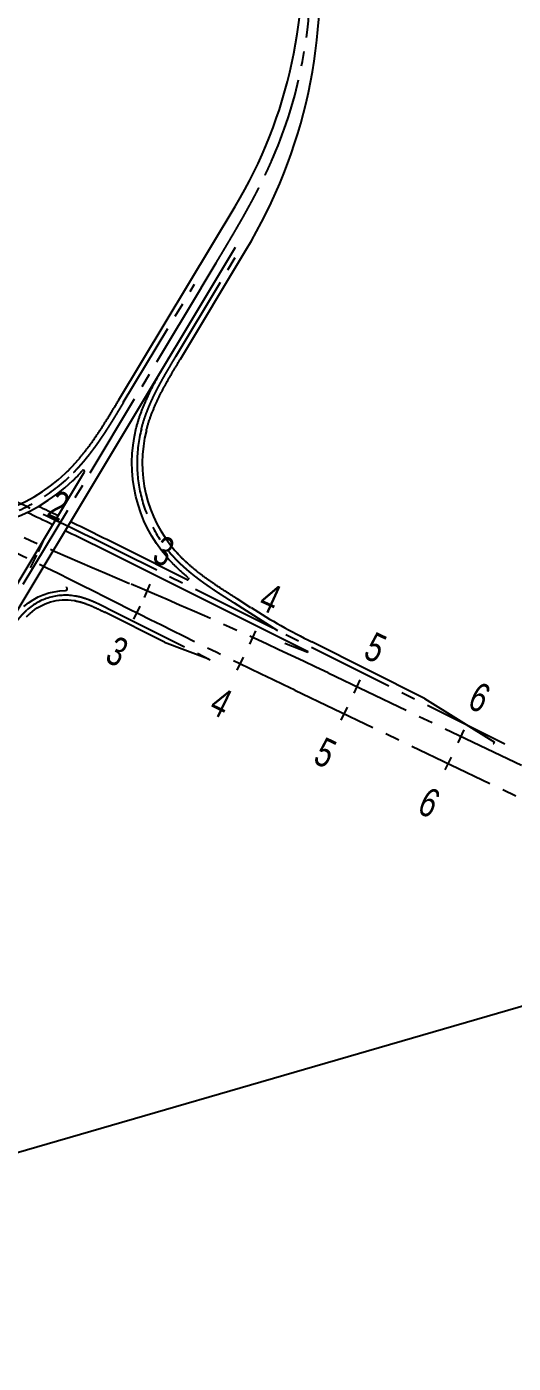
# Model space of a CAD drawing. Header units: millimetres. Extents: x 29316 to 52938, y 29851 to 35526.
# Drawn here: x 36881 to 37302, y 32436 to 33595 of the extents above; entities that cross this region are included whole.
import ezdxf
from ezdxf.enums import TextEntityAlignment as Align

# ---------------------------------------------------------------- set-up
doc = ezdxf.new("R2010")
doc.units = ezdxf.units.MM
doc.header["$MEASUREMENT"] = 0
doc.linetypes.add('CENTER2', pattern=[1.125, 0.75, -0.125, 0.125, -0.125])
doc.layers.get('0').update_dxf_attribs({"linetype": 'CONTINUOUS'})
for name, color, linetype in [('D-道路-车行道边线', 5, 'CONTINUOUS'), ('标注_桩号', 2, 'CONTINUOUS'), ('道路中线_A', 7, 'CONTINUOUS')]:
    doc.layers.add(name, color=color, linetype=linetype)
doc.layers.add('平面分图边界', color=1, linetype='CONTINUOUS', plot=False)
doc.styles.get("Standard").update_dxf_attribs({"font": 'rc9.shx', "width": 0.75, "height": 6, "bigfont": 'hztxt.shx'})

msp = doc.modelspace()

# ---------------------------------------------------------------- linework, layer by layer
at = {"color": 1, "linetype": 'CENTER2', "ltscale": 100}
for p, q in [((37142, 33034.3), (37309.6, 32954.1)), ((37112.9, 33019.4), (37319.6, 32920.4))]:
    msp.add_line(p, q, dxfattribs=at)
for centre, radius, start, end in [((38523.4, 36797.7), 4000, 244.462, 247.1437), ((32481.6, 24153.2), 10000, 63.40142, 64.45031), ((35416, 29425.8), 4000, 64.437, 67.1437), ((41436.3, 42036.6), 10000, 243.40142, 244.38392)]:
    msp.add_arc(centre, radius, start, end, dxfattribs=at)
at = {"layer": 'D-道路-车行道边线'}
for p, q in [((36960.5, 33271), (37061.3, 33438.8)), ((36812.5, 32988.6), (37061.7, 33403.5)), ((37013.8, 33306.3), (37070.6, 33400.9)), ((36687, 32802.9), (36930.6, 33208.6)), ((37019.6, 33115.1), (36964.4, 33142.7)), ((37105.4, 33062.2), (36960.4, 33134.7)), ((36915, 33108.5), (36915.2, 33108.9)), ((36915, 33108.5), (36915, 33108.5)), ((37075, 33090.8), (37063.1, 33098.4)), ((37000.1, 33061), (36948.4, 33086.8)), ((37000.1, 33061), (37037.6, 33046.7)), ((37104.3, 33060, 24.4), (37124.4, 33052.1, 0.5)), ((37124.7, 33052.5), (37105.4, 33062.2)), ((37225.6, 33012.2), (37127.8, 33061.1)), ((37037.6, 33046.7), (37037.9, 33047.4, 23.8)), ((37124.7, 33052.5), (37124.4, 33052.1)), ((37225.6, 33012.2), (37286.2, 32974.3)), ((37285.1, 32973.1, 22), (37285.5, 32972.9, 22)), ((37285.5, 32972.9), (37286.2, 32974.3))]:
    msp.add_line(p, q, dxfattribs=at)
for points in [[(36975.6, 33246.8), (36975.8, 33247.5), (36976, 33248.2), (36976.2, 33248.9), (36976.4, 33249.6), (36976.6, 33250.3), (36976.8, 33251), (36977, 33251.7), (36977.2, 33252.4), (36977.4, 33253.1), (36977.6, 33253.8), (36977.9, 33254.4), (36978.1, 33255.1), (36978.3, 33255.8), (36978.5, 33256.5), (36978.8, 33257.2), (36979, 33257.9), (36979.2, 33258.5), (36979.5, 33259.2), (36979.7, 33259.9), (36980, 33260.6), (36980.2, 33261.3), (36980.5, 33261.9), (36980.7, 33262.6), (36981, 33263.3), (36981.3, 33263.9), (36981.5, 33264.6), (36981.8, 33265.3), (36982.1, 33265.9), (36982.3, 33266.6), (36982.6, 33267.3), (36982.9, 33267.9), (36983.2, 33268.6), (36983.5, 33269.3), (36983.8, 33269.9), (36984, 33270.6), (36984.3, 33271.2), (36984.6, 33271.9), (36984.9, 33272.5), (36985.2, 33273.2), (36985.5, 33273.8), (36985.8, 33274.5), (36986.1, 33275.1), (36986.4, 33275.8), (36986.7, 33276.4), (36987.1, 33277.1), (36987.4, 33277.7), (36987.7, 33278.3), (36988, 33279), (36988.3, 33279.6), (36988.6, 33280.3), (36989, 33280.9), (36989.3, 33281.5), (36989.6, 33282.2), (36989.9, 33282.8), (36990.3, 33283.4), (36990.6, 33284.1), (36990.9, 33284.7), (36991.3, 33285.3), (36991.6, 33285.9), (36991.9, 33286.6), (36992.3, 33287.2), (36992.6, 33287.8), (36993, 33288.4), (36993.3, 33289.1), (36993.6, 33289.7), (36994, 33290.3), (36994.3, 33290.9), (36994.7, 33291.5), (36995, 33292.2), (36995.4, 33292.8), (36995.7, 33293.4), (36996.1, 33294), (36996.4, 33294.6), (36996.8, 33295.2), (36997.1, 33295.8), (36997.5, 33296.5), (36997.8, 33297.1), (36998.2, 33297.7), (36998.5, 33298.3), (36998.9, 33298.9), (36999.3, 33299.5), (36999.6, 33300.1), (37000, 33300.7), (37000.3, 33301.3), (37000.7, 33301.9), (37001, 33302.5), (37001.4, 33303.1), (37001.8, 33303.7), (37002.1, 33304.4), (37002.5, 33305), (37002.8, 33305.6), (37003.2, 33306.2), (37003.6, 33306.8), (37003.9, 33307.4), (37004.3, 33308), (37004.6, 33308.6), (37005, 33309.2), (37005.4, 33309.8), (37005.7, 33310.4), (37006.1, 33311)], [(36984.4, 33244.5), (36984.5, 33245.2), (36984.7, 33245.9), (36984.9, 33246.5), (36985.1, 33247.2), (36985.2, 33247.8), (36985.4, 33248.5), (36985.6, 33249.1), (36985.8, 33249.8), (36986, 33250.4), (36986.2, 33251.1), (36986.4, 33251.7), (36986.6, 33252.3), (36986.8, 33253), (36987.1, 33253.6), (36987.3, 33254.3), (36987.5, 33254.9), (36987.7, 33255.5), (36987.9, 33256.2), (36988.2, 33256.8), (36988.4, 33257.5), (36988.6, 33258.1), (36988.9, 33258.7), (36989.1, 33259.4), (36989.4, 33260), (36989.6, 33260.6), (36989.9, 33261.3), (36990.1, 33261.9), (36990.4, 33262.5), (36990.7, 33263.2), (36990.9, 33263.8), (36991.2, 33264.4), (36991.4, 33265), (36991.7, 33265.7), (36992, 33266.3), (36992.3, 33266.9), (36992.5, 33267.5), (36992.8, 33268.2), (36993.1, 33268.8), (36993.4, 33269.4), (36993.7, 33270), (36994, 33270.7), (36994.3, 33271.3), (36994.6, 33271.9), (36994.9, 33272.5), (36995.2, 33273.1), (36995.5, 33273.7), (36995.8, 33274.4), (36996.1, 33275), (36996.4, 33275.6), (36996.7, 33276.2), (36997, 33276.8), (36997.3, 33277.4), (36997.6, 33278), (36997.9, 33278.6), (36998.3, 33279.3), (36998.6, 33279.9), (36998.9, 33280.5), (36999.2, 33281.1), (36999.5, 33281.7), (36999.9, 33282.3), (37000.2, 33282.9), (37000.5, 33283.5), (37000.9, 33284.1), (37001.2, 33284.7), (37001.5, 33285.3), (37001.9, 33285.9), (37002.2, 33286.5), (37002.5, 33287.1), (37002.9, 33287.7), (37003.2, 33288.3), (37003.5, 33288.9), (37003.9, 33289.5), (37004.2, 33290.1), (37004.6, 33290.7), (37004.9, 33291.4), (37005.3, 33292), (37005.6, 33292.6), (37006, 33293.2), (37006.3, 33293.8), (37006.7, 33294.4), (37007, 33295), (37007.4, 33295.6), (37007.7, 33296.2), (37008.1, 33296.7), (37008.4, 33297.3), (37008.8, 33297.9), (37009.1, 33298.5), (37009.5, 33299.1), (37009.9, 33299.7), (37010.2, 33300.3), (37010.6, 33300.9), (37010.9, 33301.5), (37011.3, 33302.1), (37011.6, 33302.7), (37012, 33303.3), (37012.4, 33303.9), (37012.7, 33304.5), (37013.1, 33305.1), (37013.4, 33305.7), (37013.8, 33306.3)], [(36914.2, 33207.5), (36914.8, 33208), (36915.4, 33208.5), (36915.9, 33209.1), (36916.5, 33209.6), (36917, 33210.2), (36917.6, 33210.7), (36918.1, 33211.3), (36918.6, 33211.9), (36919.2, 33212.4), (36919.7, 33213), (36920.3, 33213.6), (36920.8, 33214.1), (36921.3, 33214.7), (36921.8, 33215.3), (36922.4, 33215.8), (36922.9, 33216.4), (36923.4, 33217), (36923.9, 33217.6), (36924.4, 33218.2), (36924.9, 33218.8), (36925.5, 33219.4), (36926, 33220), (36926.5, 33220.6), (36927, 33221.2), (36927.5, 33221.8), (36928, 33222.4), (36928.5, 33223), (36928.9, 33223.6), (36929.4, 33224.2), (36929.9, 33224.8), (36930.4, 33225.4), (36930.9, 33226), (36931.4, 33226.6), (36931.9, 33227.3), (36932.3, 33227.9), (36932.8, 33228.5), (36933.3, 33229.1), (36933.8, 33229.8), (36934.2, 33230.4), (36934.7, 33231), (36935.2, 33231.7), (36935.6, 33232.3), (36936.1, 33232.9), (36936.6, 33233.6), (36937, 33234.2), (36937.5, 33234.8), (36937.9, 33235.5), (36938.4, 33236.1), (36938.8, 33236.8), (36939.3, 33237.4), (36939.7, 33238.1), (36940.2, 33238.7), (36940.6, 33239.4), (36941.1, 33240), (36941.5, 33240.7), (36942, 33241.3), (36942.4, 33242), (36942.8, 33242.6), (36943.3, 33243.3), (36943.7, 33244), (36944.1, 33244.6), (36944.6, 33245.3), (36945, 33245.9), (36945.4, 33246.6), (36945.9, 33247.3), (36946.3, 33247.9), (36946.7, 33248.6), (36947.1, 33249.3), (36947.6, 33249.9), (36948, 33250.6), (36948.4, 33251.3), (36948.8, 33251.9), (36949.3, 33252.6), (36949.7, 33253.3), (36950.1, 33254), (36950.5, 33254.6), (36950.9, 33255.3), (36951.4, 33256), (36951.8, 33256.7), (36952.2, 33257.3), (36952.6, 33258), (36953, 33258.7), (36953.5, 33259.4), (36953.9, 33260.1), (36954.3, 33260.7), (36954.7, 33261.4), (36955.1, 33262.1), (36955.5, 33262.8), (36955.9, 33263.5), (36956.3, 33264.1), (36956.8, 33264.8), (36957.2, 33265.5), (36957.6, 33266.2), (36958, 33266.9), (36958.4, 33267.6), (36958.8, 33268.2), (36959.2, 33268.9), (36959.6, 33269.6), (36960.1, 33270.3), (36960.5, 33271)], [(36920.5, 33201), (36921.1, 33201.5), (36921.7, 33202.1), (36922.2, 33202.7), (36922.8, 33203.3), (36923.4, 33203.9), (36924, 33204.4), (36924.6, 33205), (36925.1, 33205.6), (36925.7, 33206.2), (36926.3, 33206.8), (36926.8, 33207.4), (36927.4, 33208), (36927.9, 33208.6), (36928.5, 33209.2), (36929, 33209.8)], [(37063.1, 33098.4), (37062.5, 33098.8), (37061.9, 33099.1), (37061.3, 33099.5), (37060.7, 33099.9), (37060.1, 33100.3), (37059.6, 33100.6), (37059, 33101), (37058.4, 33101.4), (37057.8, 33101.8), (37057.2, 33102.1), (37056.6, 33102.5), (37056, 33102.9), (37055.4, 33103.3), (37054.8, 33103.6), (37054.3, 33104), (37053.7, 33104.4), (37053.1, 33104.8), (37052.5, 33105.1), (37051.9, 33105.5), (37051.3, 33105.9), (37050.8, 33106.3), (37050.2, 33106.7), (37049.6, 33107), (37049, 33107.4), (37048.4, 33107.8), (37047.9, 33108.2), (37047.3, 33108.6), (37046.7, 33108.9), (37046.1, 33109.3), (37045.6, 33109.7), (37045, 33110.1), (37044.4, 33110.5), (37043.8, 33110.9), (37043.3, 33111.3), (37042.7, 33111.7), (37042.1, 33112), (37041.6, 33112.4), (37041, 33112.8), (37040.4, 33113.2), (37039.9, 33113.6), (37039.3, 33114), (37038.7, 33114.4), (37038.2, 33114.8), (37037.6, 33115.2), (37037, 33115.6), (37036.5, 33116), (37035.9, 33116.4), (37035.4, 33116.8), (37034.8, 33117.2), (37034.3, 33117.6), (37033.7, 33118), (37033.2, 33118.5), (37032.6, 33118.9), (37032.1, 33119.3), (37031.5, 33119.7), (37031, 33120.1), (37030.4, 33120.5), (37029.9, 33121), (37029.4, 33121.4), (37028.8, 33121.8), (37028.3, 33122.2), (37027.8, 33122.7), (37027.2, 33123.1), (37026.7, 33123.5), (37026.2, 33123.9), (37025.6, 33124.4), (37025.1, 33124.8), (37024.6, 33125.3), (37024.1, 33125.7), (37023.5, 33126.1), (37023, 33126.6), (37022.5, 33127), (37022, 33127.5), (37021.5, 33127.9), (37021, 33128.4), (37020.5, 33128.8), (37020, 33129.3), (37019.5, 33129.7), (37019, 33130.2), (37018.5, 33130.7), (37018, 33131.1), (37017.5, 33131.6), (37017, 33132.1), (37016.5, 33132.5), (37016, 33133), (37015.5, 33133.5), (37015.1, 33134), (37014.6, 33134.4), (37014.1, 33134.9), (37013.6, 33135.4), (37013.2, 33135.9), (37012.7, 33136.4), (37012.2, 33136.9), (37011.8, 33137.4), (37011.3, 33137.9), (37010.9, 33138.4), (37010.4, 33138.9), (37010, 33139.4), (37009.5, 33139.9), (37009.1, 33140.4)], [(37020.7, 33116.8), (37020.4, 33117), (37019.9, 33117.4), (37019.3, 33117.9), (37018.8, 33118.4), (37018.2, 33118.8), (37017.7, 33119.3), (37017.2, 33119.8), (37016.6, 33120.2), (37016.1, 33120.7), (37015.5, 33121.2), (37015, 33121.7), (37014.5, 33122.1), (37013.9, 33122.6), (37013.4, 33123.1), (37012.9, 33123.6), (37012.3, 33124.1), (37011.8, 33124.6), (37011.3, 33125.1), (37010.8, 33125.6), (37010.2, 33126.1), (37009.7, 33126.6), (37009.2, 33127.1), (37008.7, 33127.6), (37008.2, 33128.1), (37007.7, 33128.6), (37007.2, 33129.1), (37006.7, 33129.7), (37006.2, 33130.2), (37005.7, 33130.7), (37005.2, 33131.2), (37004.7, 33131.8), (37004.2, 33132.3), (37003.7, 33132.8), (37003.2, 33133.4), (37002.7, 33133.9), (37002.3, 33134.5)], [(36921.6, 33097), (36921.9, 33097), (36922.2, 33096.9), (36922.5, 33096.9), (36922.7, 33096.8), (36923, 33096.8), (36923.3, 33096.7), (36923.5, 33096.6), (36923.8, 33096.6), (36924.1, 33096.5), (36924.4, 33096.5), (36924.6, 33096.4), (36924.9, 33096.3), (36925.2, 33096.3), (36925.4, 33096.2), (36925.7, 33096.1), (36926, 33096.1), (36926.3, 33096), (36926.5, 33095.9), (36926.8, 33095.9), (36927.1, 33095.8), (36927.3, 33095.7), (36927.6, 33095.6), (36927.9, 33095.6), (36928.2, 33095.5), (36928.4, 33095.4), (36928.7, 33095.3), (36929, 33095.2), (36929.2, 33095.1), (36929.5, 33095.1), (36929.8, 33095), (36930, 33094.9), (36930.3, 33094.8), (36930.6, 33094.7), (36930.8, 33094.6), (36931.1, 33094.5), (36931.4, 33094.4), (36931.7, 33094.3), (36931.9, 33094.2), (36932.2, 33094.1), (36932.5, 33094), (36932.7, 33093.9), (36933, 33093.8), (36933.3, 33093.7), (36933.5, 33093.6), (36933.8, 33093.5), (36934.1, 33093.4), (36934.3, 33093.3), (36934.6, 33093.2), (36934.9, 33093.1), (36935.1, 33093), (36935.4, 33092.9), (36935.7, 33092.8), (36935.9, 33092.7), (36936.2, 33092.6), (36936.5, 33092.4), (36936.7, 33092.3), (36937, 33092.2), (36937.3, 33092.1), (36937.5, 33092), (36937.8, 33091.9), (36938.1, 33091.7), (36938.3, 33091.6), (36938.6, 33091.5), (36938.9, 33091.4), (36939.1, 33091.3), (36939.4, 33091.1), (36939.6, 33091), (36939.9, 33090.9), (36940.2, 33090.8), (36940.4, 33090.7), (36940.7, 33090.5), (36941, 33090.4), (36941.2, 33090.3), (36941.5, 33090.2), (36941.8, 33090), (36942, 33089.9), (36942.3, 33089.8), (36942.6, 33089.7), (36942.8, 33089.5), (36943.1, 33089.4), (36943.4, 33089.3), (36943.6, 33089.1), (36943.9, 33089), (36944.2, 33088.9), (36944.4, 33088.7), (36944.7, 33088.6), (36945, 33088.5), (36945.2, 33088.4), (36945.5, 33088.2), (36945.8, 33088.1), (36946, 33088), (36946.3, 33087.8), (36946.6, 33087.7), (36946.8, 33087.6), (36947.1, 33087.4), (36947.4, 33087.3), (36947.6, 33087.2), (36947.9, 33087), (36948.2, 33086.9), (36948.4, 33086.8)], [(36880.5, 33083), (36880.7, 33083.2), (36880.9, 33083.4), (36881.1, 33083.6), (36881.3, 33083.8), (36881.5, 33084), (36881.7, 33084.2), (36881.9, 33084.4), (36882.1, 33084.6), (36882.3, 33084.8), (36882.5, 33085), (36882.7, 33085.1), (36882.9, 33085.3), (36883.1, 33085.5), (36883.3, 33085.7), (36883.5, 33085.9)]]:
    msp.add_lwpolyline(points, dxfattribs=at)
for points in [[(37002.3, 33134.5, -0.245747), (36975.6, 33246.8, -0.245747)], [(36789.3, 33169.2, 0.237247), (36914.2, 33207.5, 0.237247)], [(36787.8, 33160.3, 0.237247), (36920.5, 33201, 0.237247)], [(36878.2, 33091.8, -0.185275), (36914.3, 33105.6, -0.226992)], [(36883.5, 33085.9, -0.226992), (36921.6, 33097, -0.226992)]]:
    msp.add_lwpolyline(points, format="xyb", dxfattribs=at)
for centre, radius, start, end in [((36709.8, 33649.9), 410, 329.0114, 6.6117), ((36684.9, 33632.6), 450, 329.0114, 6.6117), ((37096.3, 33216.1), 115.5, 165.7227, 220.9495), ((36929.7, 33209.1), 1, 329.0114, 137.8433), ((35174.3, 29560.6), 3995.5, 64.3623, 64.718), ((35174.3, 29560.6), 4004.5, 64.3503, 64.6212), ((35174.3, 29560.6), 4004.5, 63.4472, 64.1779), ((35174.3, 29560.6), 3995.5, 63.4472, 64.1895), ((37020.1, 33116), 1, 243.4472, 50.9006), ((36914.3, 33107.1), 1.5, 269.8368, 63.5924), ((37396, 33597.8), 600, 237.6607, 243.4472)]:
    msp.add_arc(centre, radius, start, end, dxfattribs=at)
at = {"layer": '平面分图边界', "color": 2, "flags": 128}
msp.add_lwpolyline([(29316.2, 33142.9), (37527.4, 35525.8), (38254.9, 33019.2), (30043.6, 30636.3)], close=True, dxfattribs=at)
at = {"layer": '标注_桩号'}
for p, q in [((36895.6, 33150.7), (36890.5, 33139.3)), ((36889, 33136.5), (36883.5, 33125.3)), ((36987.2, 33111.1), (36982.3, 33099.6)), ((36978.6, 33092), (36973.1, 33080.9)), ((37078.9, 33070.7), (37073.7, 33059.3)), ((37068.3, 33047.9), (37062.8, 33036.7)), ((37169.5, 33028.1), (37164.1, 33016.8)), ((37158.4, 33004.6), (37153, 32993.3)), ((37259.7, 32984.9), (37254.3, 32973.6)), ((37248.6, 32961.3), (37243.1, 32950.1))]:
    msp.add_line(p, q, dxfattribs=at)
at = {"layer": '道路中线_A', "color": 6, "linetype": 'CENTER2', "ltscale": 100}
for p, q in [((37009.9, 33308.7), (37066.8, 33403.3)), ((37031.8, 33368.1), (37044.8, 33389.8)), ((36964.3, 33268.7), (37026.1, 33371.5)), ((37031.8, 33368.1), (36690.9, 32800.6)), ((37295.2, 32972.4), (36962.4, 33138.7)), ((37098.4, 33070.7), (37060.7, 33094.6)), ((36950.2, 33090.3), (37044.2, 33043.5))]:
    msp.add_line(p, q, dxfattribs=at)
at = {"layer": '道路中线_A', "color": 6, "linetype": 'CENTER2', "ltscale": 100, "flags": 128}
for points in [[(37044.8, 33389.8), (37045.1, 33390.3, -0.000003), (37045.4, 33390.7, -0.000005), (37045.6, 33391.2, -0.000007), (37045.9, 33391.7, -0.000009), (37046.2, 33392.2, -0.000011), (37046.5, 33392.6, -0.000013), (37046.8, 33393.1, -0.000014), (37047.1, 33393.6, -0.000016), (37047.4, 33394.1, -0.000018), (37047.7, 33394.6, -0.00002), (37047.9, 33395, -0.000022), (37048.2, 33395.5, -0.000024), (37048.5, 33396, -0.000026), (37048.8, 33396.5, -0.000028), (37049.1, 33396.9, -0.00003), (37049.4, 33397.4, -0.000032), (37049.7, 33397.9, -0.000034), (37049.9, 33398.4, -0.000036), (37050.2, 33398.8, -0.000038), (37050.5, 33399.3, -0.00004), (37050.8, 33399.8, -0.000041), (37051.1, 33400.3, -0.000043), (37051.4, 33400.7, -0.000045), (37051.6, 33401.2, -0.000047), (37051.9, 33401.7, -0.000049), (37052.2, 33402.2, -0.000051), (37052.5, 33402.7, -0.000053), (37052.8, 33403.1, -0.000055), (37053.1, 33403.6, -0.000057), (37053.4, 33404.1, -0.000059), (37053.6, 33404.6, -0.000061), (37053.9, 33405, -0.000063), (37054.2, 33405.5, -0.000065), (37054.5, 33406, -0.000067), (37054.8, 33406.5, -0.000068), (37055.1, 33406.9, -0.00007), (37055.3, 33407.4, -0.000072), (37055.6, 33407.9, -0.000074), (37055.9, 33408.4, -0.000076), (37056.2, 33408.9, -0.000078), (37056.5, 33409.3, -0.00008), (37056.8, 33409.8, -0.000082), (37057, 33410.3, -0.000084), (37057.3, 33410.8, -0.000086), (37057.6, 33411.3, -0.000088), (37057.9, 33411.7, -0.00009), (37058.2, 33412.2, -0.000092), (37058.5, 33412.7, -0.000094), (37058.7, 33413.2, -0.000095), (37059, 33413.6, -0.000097), (37059.3, 33414.1, -0.000099), (37059.6, 33414.6, -0.000101), (37059.9, 33415.1, -0.000103), (37060.1, 33415.6, -0.000105), (37060.4, 33416, -0.000107), (37060.7, 33416.5, -0.000109), (37061, 33417, -0.000111), (37061.3, 33417.5, -0.000113), (37061.5, 33418, -0.000115), (37061.8, 33418.4, -0.000117), (37062.1, 33418.9, -0.000119), (37062.4, 33419.4, -0.000121), (37062.7, 33419.9, -0.000122), (37062.9, 33420.4, -0.000124), (37063.2, 33420.8, -0.000126), (37063.5, 33421.3, -0.000128), (37063.8, 33421.8, -0.00013), (37064, 33422.3, -0.000132), (37064.3, 33422.8, -0.000134), (37064.6, 33423.3, -0.000136), (37064.9, 33423.7, -0.000138), (37065.2, 33424.2, -0.00014), (37065.4, 33424.7, -0.000142), (37065.7, 33425.2, -0.000144), (37066, 33425.7, -0.000146), (37066.3, 33426.1, -0.000148), (37066.5, 33426.6, -0.000149), (37066.8, 33427.1, -0.000151), (37067.1, 33427.6, -0.000153), (37067.4, 33428.1, -0.000155), (37067.6, 33428.6, -0.000157), (37067.9, 33429, -0.000159), (37068.2, 33429.5, -0.000161), (37068.5, 33430, -0.000163), (37068.7, 33430.5, -0.000165), (37069, 33431, -0.000167), (37069.3, 33431.5, -0.000169), (37069.5, 33431.9, -0.000171), (37069.8, 33432.4, -0.000173), (37070.1, 33432.9, -0.000175), (37070.4, 33433.4, -0.000177), (37070.6, 33433.9, -0.000178), (37070.9, 33434.4, -0.00018), (37071.2, 33434.9, -0.000182), (37071.4, 33435.3, -0.000184), (37071.7, 33435.8, -0.000186), (37072, 33436.3, -0.000188), (37072.2, 33436.8, -0.00019), (37072.5, 33437.3, -0.000192), (37072.8, 33437.8, -0.000194), (37073, 33438.3, -0.000196), (37073.3, 33438.7, -0.000198), (37073.6, 33439.2, -0.0002), (37073.8, 33439.7, -0.000202), (37074.1, 33440.2, -0.000204), (37074.4, 33440.7, -0.000205), (37074.6, 33441.2, -0.000207), (37074.9, 33441.7, -0.000209), (37075.2, 33442.2, -0.000211), (37075.4, 33442.7, -0.000213), (37075.7, 33443.1, -0.000215), (37076, 33443.6, -0.000217), (37076.2, 33444.1, -0.000219), (37076.5, 33444.6, -0.000221), (37076.7, 33445.1, -0.000223), (37077, 33445.6, -0.000225), (37077.3, 33446.1, -0.000227), (37077.5, 33446.6, -0.000229), (37077.8, 33447.1, -0.000231), (37078, 33447.6, -0.000232), (37078.3, 33448, -0.000234), (37078.6, 33448.5, -0.000236), (37078.8, 33449, -0.000238), (37079.1, 33449.5, -0.00024), (37079.3, 33450, -0.000242), (37079.6, 33450.5, -0.000244), (37079.8, 33451, -0.000246), (37080.1, 33451.5, -0.000248), (37080.4, 33452, -0.00025), (37080.6, 33452.5, -0.000252), (37080.9, 33453, -0.000254), (37081.1, 33453.5, -0.000256), (37081.4, 33454, -0.000258), (37081.6, 33454.5, -0.000259), (37081.9, 33455, -0.000261), (37082.1, 33455.5, -0.000263), (37082.4, 33455.9, -0.000265), (37082.6, 33456.4, -0.000267), (37082.9, 33456.9, -0.000269), (37083.1, 33457.4, -0.000271), (37083.4, 33457.9, -0.000273), (37083.6, 33458.4, -0.000275), (37083.9, 33458.9, -0.000277), (37084.1, 33459.4, -0.000279), (37084.4, 33459.9, -0.000281), (37084.6, 33460.4, -0.000283), (37084.9, 33460.9, -0.000285), (37085.1, 33461.4, -0.000286), (37085.4, 33461.9, -0.000288), (37085.6, 33462.4, -0.00029), (37085.8, 33462.9, -0.000292), (37086.1, 33463.4, -0.000294), (37086.3, 33463.9, -0.000296), (37086.6, 33464.4, -0.000298), (37086.8, 33464.9, -0.0003), (37087, 33465.4, -0.000302), (37087.3, 33465.9, -0.000304), (37087.5, 33466.4, -0.000306), (37087.8, 33466.9, -0.000308), (37088, 33467.4, -0.00031), (37088.2, 33467.9, -0.000312), (37088.5, 33468.4, -0.000313), (37088.7, 33468.9, -0.000315), (37089, 33469.4, -0.000317), (37089.2, 33469.9, -0.000319), (37089.4, 33470.4, -0.000321), (37089.7, 33470.9, -0.000323), (37089.9, 33471.4, -0.000325), (37090.1, 33472, -0.000327), (37090.4, 33472.5, -0.000329), (37090.6, 33473, -0.000331), (37090.8, 33473.5, -0.000333), (37091, 33474, -0.000335), (37091.3, 33474.5, -0.000337), (37091.5, 33475, -0.000339), (37091.7, 33475.5, -0.00034), (37092, 33476, -0.000342), (37092.2, 33476.5, -0.000344), (37092.4, 33477, -0.000346), (37092.6, 33477.5)], [(36980, 33245.7, 0.000808), (36980.1, 33246, 0.000803), (36980.2, 33246.4, 0.000799), (36980.3, 33246.8, 0.000794), (36980.4, 33247.2, 0.00079), (36980.5, 33247.6, 0.000785), (36980.6, 33247.9, 0.000781), (36980.7, 33248.3, 0.000776), (36980.8, 33248.7, 0.000772), (36980.9, 33249, 0.000767), (36981, 33249.4, 0.000763), (36981.1, 33249.8, 0.000758), (36981.2, 33250.2, 0.000754), (36981.4, 33250.5, 0.000749), (36981.5, 33250.9, 0.000745), (36981.6, 33251.3, 0.00074), (36981.7, 33251.7, 0.000736), (36981.8, 33252, 0.000731), (36981.9, 33252.4, 0.000727), (36982, 33252.8, 0.000722), (36982.2, 33253.1, 0.000718), (36982.3, 33253.5, 0.000713), (36982.4, 33253.9, 0.000709), (36982.5, 33254.3, 0.000704), (36982.6, 33254.6, 0.0007), (36982.8, 33255, 0.000695), (36982.9, 33255.4, 0.000691), (36983, 33255.7, 0.000686), (36983.1, 33256.1, 0.000682), (36983.3, 33256.5, 0.000677), (36983.4, 33256.8, 0.000673), (36983.5, 33257.2, 0.000668), (36983.7, 33257.6, 0.000664), (36983.8, 33257.9, 0.000659), (36983.9, 33258.3, 0.000655), (36984.1, 33258.7, 0.00065), (36984.2, 33259, 0.000646), (36984.3, 33259.4, 0.000641), (36984.5, 33259.8, 0.000637), (36984.6, 33260.1, 0.000632), (36984.7, 33260.5, 0.000628), (36984.9, 33260.8, 0.000623), (36985, 33261.2, 0.000619), (36985.2, 33261.6, 0.000614), (36985.3, 33261.9, 0.00061), (36985.4, 33262.3, 0.000605), (36985.6, 33262.7, 0.000601), (36985.7, 33263, 0.000596), (36985.9, 33263.4, 0.000592), (36986, 33263.7, 0.000587), (36986.2, 33264.1, 0.000583), (36986.3, 33264.5, 0.000578), (36986.5, 33264.8, 0.000574), (36986.6, 33265.2, 0.000569), (36986.8, 33265.5, 0.000565), (36986.9, 33265.9, 0.00056), (36987.1, 33266.2, 0.000556), (36987.2, 33266.6, 0.000551), (36987.4, 33267, 0.000547), (36987.5, 33267.3, 0.000542), (36987.7, 33267.7, 0.000538), (36987.8, 33268, 0.000533), (36988, 33268.4, 0.000529), (36988.2, 33268.7, 0.000524), (36988.3, 33269.1, 0.00052), (36988.5, 33269.5, 0.000515), (36988.6, 33269.8, 0.000511), (36988.8, 33270.2, 0.000506), (36989, 33270.5, 0.000502), (36989.1, 33270.9, 0.000497), (36989.3, 33271.2, 0.000493), (36989.4, 33271.6, 0.000488), (36989.6, 33271.9, 0.000484), (36989.8, 33272.3, 0.000479), (36989.9, 33272.6, 0.000475), (36990.1, 33273, 0.00047), (36990.3, 33273.3, 0.000466), (36990.4, 33273.7, 0.000461), (36990.6, 33274, 0.000457), (36990.8, 33274.4, 0.000452), (36990.9, 33274.7, 0.000448), (36991.1, 33275.1, 0.000443), (36991.3, 33275.4, 0.000439), (36991.4, 33275.8, 0.000434), (36991.6, 33276.1, 0.00043), (36991.8, 33276.5, 0.000425), (36992, 33276.8, 0.000421), (36992.1, 33277.2, 0.000416), (36992.3, 33277.5, 0.000412), (36992.5, 33277.9, 0.000407), (36992.7, 33278.2, 0.000403), (36992.8, 33278.6, 0.000398), (36993, 33278.9, 0.000394), (36993.2, 33279.3, 0.000389), (36993.4, 33279.6, 0.000385), (36993.5, 33280, 0.00038), (36993.7, 33280.3, 0.000376), (36993.9, 33280.6, 0.000371), (36994.1, 33281, 0.000367), (36994.3, 33281.3, 0.000362), (36994.4, 33281.7, 0.000358), (36994.6, 33282, 0.000353), (36994.8, 33282.4, 0.000349), (36995, 33282.7, 0.000344), (36995.2, 33283.1, 0.00034), (36995.4, 33283.4, 0.000335), (36995.5, 33283.7, 0.000331), (36995.7, 33284.1, 0.000326), (36995.9, 33284.4, 0.000322), (36996.1, 33284.8, 0.000317), (36996.3, 33285.1, 0.000313), (36996.5, 33285.5, 0.000308), (36996.6, 33285.8, 0.000304), (36996.8, 33286.1, 0.000299), (36997, 33286.5, 0.000295), (36997.2, 33286.8, 0.00029), (36997.4, 33287.2, 0.000286), (36997.6, 33287.5, 0.000281), (36997.8, 33287.8, 0.000277), (36998, 33288.2, 0.000272), (36998.1, 33288.5, 0.000268), (36998.3, 33288.9, 0.000263), (36998.5, 33289.2, 0.000259), (36998.7, 33289.5, 0.000254), (36998.9, 33289.9, 0.00025), (36999.1, 33290.2, 0.000245), (36999.3, 33290.6, 0.000241), (36999.5, 33290.9, 0.000236), (36999.7, 33291.2, 0.000232), (36999.9, 33291.6, 0.000227), (37000.1, 33291.9, 0.000223), (37000.3, 33292.2, 0.000218), (37000.4, 33292.6, 0.000214), (37000.6, 33292.9, 0.000209), (37000.8, 33293.3, 0.000205), (37001, 33293.6, 0.0002), (37001.2, 33293.9, 0.000196), (37001.4, 33294.3, 0.000191), (37001.6, 33294.6, 0.000187), (37001.8, 33294.9, 0.000182), (37002, 33295.3, 0.000178), (37002.2, 33295.6, 0.000173), (37002.4, 33296, 0.000169), (37002.6, 33296.3, 0.000164), (37002.8, 33296.6, 0.00016), (37003, 33297, 0.000155), (37003.2, 33297.3, 0.000151), (37003.4, 33297.6, 0.000146), (37003.6, 33298, 0.000142), (37003.8, 33298.3, 0.000137), (37004, 33298.6, 0.000133), (37004.2, 33299, 0.000128), (37004.4, 33299.3, 0.000124), (37004.6, 33299.6, 0.000119), (37004.8, 33300, 0.000115), (37005, 33300.3, 0.00011), (37005.2, 33300.6, 0.000106), (37005.4, 33301, 0.000101), (37005.5, 33301.3, 0.000097), (37005.7, 33301.6, 0.000092), (37005.9, 33302, 0.000088), (37006.1, 33302.3, 0.000083), (37006.3, 33302.6, 0.000079), (37006.5, 33303, 0.000074), (37006.7, 33303.3, 0.00007), (37006.9, 33303.7, 0.000065), (37007.1, 33304, 0.000061), (37007.3, 33304.3, 0.000056), (37007.5, 33304.7, 0.000052), (37007.7, 33305, 0.000047), (37007.9, 33305.3, 0.000043), (37008.1, 33305.7, 0.000038), (37008.3, 33306, 0.000034), (37008.5, 33306.3, 0.000029), (37008.7, 33306.7, 0.000025), (37008.9, 33307, 0.00002), (37009.1, 33307.3, 0.000016), (37009.3, 33307.7, 0.000011), (37009.5, 33308, 0.000007), (37009.7, 33308.3, 0.000002), (37009.9, 33308.7)], [(36964.3, 33268.7, 0.000002), (36964.1, 33268.3, 0.000006), (36963.9, 33267.9, 0.00001), (36963.6, 33267.5, 0.000014), (36963.4, 33267.1, 0.000019), (36963.2, 33266.8, 0.000023), (36962.9, 33266.4, 0.000027), (36962.7, 33266, 0.000031), (36962.5, 33265.6, 0.000035), (36962.3, 33265.2, 0.000039), (36962, 33264.9, 0.000043), (36961.8, 33264.5, 0.000047), (36961.6, 33264.1, 0.000051), (36961.3, 33263.7, 0.000056), (36961.1, 33263.3, 0.00006), (36960.9, 33263, 0.000064), (36960.7, 33262.6, 0.000068), (36960.4, 33262.2, 0.000072), (36960.2, 33261.8, 0.000076), (36960, 33261.4, 0.00008), (36959.7, 33261.1, 0.000084), (36959.5, 33260.7, 0.000088), (36959.3, 33260.3, 0.000093), (36959, 33259.9, 0.000097), (36958.8, 33259.5, 0.000101), (36958.6, 33259.2, 0.000105), (36958.4, 33258.8, 0.000109), (36958.1, 33258.4, 0.000113), (36957.9, 33258, 0.000117), (36957.7, 33257.6, 0.000121), (36957.4, 33257.3, 0.000126), (36957.2, 33256.9, 0.00013), (36957, 33256.5, 0.000134), (36956.7, 33256.1, 0.000138), (36956.5, 33255.7, 0.000142), (36956.3, 33255.4, 0.000146), (36956, 33255, 0.00015), (36955.8, 33254.6, 0.000154), (36955.6, 33254.2, 0.000158), (36955.3, 33253.8, 0.000163), (36955.1, 33253.5, 0.000167), (36954.9, 33253.1, 0.000171), (36954.6, 33252.7, 0.000175), (36954.4, 33252.3, 0.000179), (36954.2, 33252, 0.000183), (36953.9, 33251.6, 0.000187), (36953.7, 33251.2, 0.000191), (36953.5, 33250.8, 0.000195), (36953.2, 33250.5, 0.0002), (36953, 33250.1, 0.000204), (36952.8, 33249.7, 0.000208), (36952.5, 33249.3, 0.000212), (36952.3, 33248.9, 0.000216), (36952, 33248.6, 0.00022), (36951.8, 33248.2, 0.000224), (36951.6, 33247.8, 0.000228), (36951.3, 33247.4, 0.000233), (36951.1, 33247.1, 0.000237), (36950.8, 33246.7, 0.000241), (36950.6, 33246.3, 0.000245), (36950.4, 33245.9, 0.000249), (36950.1, 33245.6, 0.000253), (36949.9, 33245.2, 0.000257), (36949.6, 33244.8, 0.000261), (36949.4, 33244.5, 0.000265), (36949.2, 33244.1, 0.00027), (36948.9, 33243.7, 0.000274), (36948.7, 33243.3, 0.000278), (36948.4, 33243, 0.000282), (36948.2, 33242.6, 0.000286), (36947.9, 33242.2, 0.00029), (36947.7, 33241.8, 0.000294), (36947.5, 33241.5, 0.000298), (36947.2, 33241.1, 0.000302), (36947, 33240.7, 0.000307), (36946.7, 33240.4, 0.000311), (36946.5, 33240, 0.000315), (36946.2, 33239.6, 0.000319), (36946, 33239.3, 0.000323), (36945.7, 33238.9, 0.000327), (36945.5, 33238.5, 0.000331), (36945.2, 33238.2, 0.000335), (36945, 33237.8, 0.00034), (36944.7, 33237.4, 0.000344), (36944.5, 33237, 0.000348), (36944.2, 33236.7, 0.000352), (36944, 33236.3, 0.000356), (36943.7, 33235.9, 0.00036), (36943.5, 33235.6, 0.000364), (36943.2, 33235.2, 0.000368), (36943, 33234.9, 0.000372), (36942.7, 33234.5, 0.000377), (36942.5, 33234.1, 0.000381), (36942.2, 33233.8, 0.000385), (36942, 33233.4, 0.000389), (36941.7, 33233, 0.000393), (36941.4, 33232.7, 0.000397), (36941.2, 33232.3, 0.000401), (36940.9, 33231.9, 0.000405), (36940.7, 33231.6, 0.000409), (36940.4, 33231.2, 0.000414), (36940.1, 33230.9, 0.000418), (36939.9, 33230.5, 0.000422), (36939.6, 33230.1, 0.000426), (36939.4, 33229.8, 0.00043), (36939.1, 33229.4, 0.000434), (36938.8, 33229.1, 0.000438), (36938.6, 33228.7, 0.000442), (36938.3, 33228.4, 0.000447), (36938.1, 33228, 0.000451), (36937.8, 33227.6, 0.000455), (36937.5, 33227.3, 0.000459), (36937.3, 33226.9, 0.000463), (36937, 33226.6, 0.000467), (36936.7, 33226.2, 0.000471), (36936.4, 33225.9, 0.000475), (36936.2, 33225.5, 0.000479), (36935.9, 33225.2, 0.000484), (36935.6, 33224.8, 0.000488), (36935.4, 33224.4, 0.000492), (36935.1, 33224.1, 0.000496), (36934.8, 33223.7, 0.0005), (36934.6, 33223.4, 0.000504), (36934.3, 33223, 0.000508), (36934, 33222.7, 0.000512), (36933.7, 33222.3, 0.000516), (36933.5, 33222, 0.000521), (36933.2, 33221.7, 0.000525), (36932.9, 33221.3, 0.000529), (36932.6, 33221, 0.000533), (36932.3, 33220.6, 0.000537), (36932.1, 33220.3, 0.000541), (36931.8, 33219.9, 0.000545), (36931.5, 33219.6, 0.000549), (36931.2, 33219.2, 0.000553), (36930.9, 33218.9, 0.000558), (36930.6, 33218.6, 0.000562), (36930.4, 33218.2, 0.000566), (36930.1, 33217.9, 0.00057), (36929.8, 33217.5, 0.000574), (36929.5, 33217.2, 0.000578), (36929.2, 33216.8, 0.000582), (36928.9, 33216.5, 0.000586), (36928.6, 33216.2, 0.000591), (36928.4, 33215.8, 0.000595), (36928.1, 33215.5, 0.000599), (36927.8, 33215.2, 0.000603), (36927.5, 33214.8, 0.000607), (36927.2, 33214.5, 0.000611), (36926.9, 33214.2, 0.000615), (36926.6, 33213.8, 0.000619), (36926.3, 33213.5, 0.000623), (36926, 33213.2, 0.000628), (36925.7, 33212.8, 0.000632), (36925.4, 33212.5, 0.000636), (36925.1, 33212.2, 0.00064), (36924.8, 33211.8, 0.000644), (36924.5, 33211.5, 0.000648), (36924.2, 33211.2, 0.000652), (36923.9, 33210.9, 0.000656), (36923.6, 33210.5, 0.00066), (36923.3, 33210.2, 0.000665), (36923, 33209.9, 0.000669), (36922.7, 33209.6, 0.000673), (36922.4, 33209.3, 0.000677), (36922.1, 33208.9, 0.000681), (36921.8, 33208.6, 0.000685), (36921.5, 33208.3, 0.000689), (36921.1, 33208, 0.000693), (36920.8, 33207.7, 0.000698), (36920.5, 33207.3, 0.000702), (36920.2, 33207, 0.000706), (36919.9, 33206.7, 0.00071), (36919.6, 33206.4, 0.000714), (36919.3, 33206.1, 0.000718), (36919, 33205.8, 0.000722), (36918.6, 33205.5, 0.000726), (36918.3, 33205.1, 0.00073), (36918, 33204.8, 0.000735), (36917.7, 33204.5, 0.000739), (36917.4, 33204.2)], [(37060.7, 33094.6, 0.000002), (37060.4, 33094.8, 0.000007), (37060, 33095, 0.000011), (37059.7, 33095.2, 0.000016), (37059.4, 33095.4, 0.00002), (37059, 33095.6, 0.000025), (37058.7, 33095.8, 0.000029), (37058.4, 33096, 0.000034), (37058.1, 33096.3, 0.000038), (37057.7, 33096.5, 0.000043), (37057.4, 33096.7, 0.000047), (37057.1, 33096.9, 0.000052), (37056.7, 33097.1, 0.000056), (37056.4, 33097.3, 0.000061), (37056.1, 33097.5, 0.000065), (37055.8, 33097.7, 0.00007), (37055.4, 33097.9, 0.000074), (37055.1, 33098.1, 0.000079), (37054.8, 33098.3, 0.000083), (37054.5, 33098.5, 0.000088), (37054.1, 33098.8, 0.000092), (37053.8, 33099, 0.000097), (37053.5, 33099.2, 0.000101), (37053.1, 33099.4, 0.000106), (37052.8, 33099.6, 0.00011), (37052.5, 33099.8, 0.000115), (37052.2, 33100, 0.000119), (37051.8, 33100.2, 0.000124), (37051.5, 33100.4, 0.000128), (37051.2, 33100.6, 0.000133), (37050.8, 33100.9, 0.000137), (37050.5, 33101.1, 0.000142), (37050.2, 33101.3, 0.000146), (37049.9, 33101.5, 0.000151), (37049.5, 33101.7, 0.000155), (37049.2, 33101.9, 0.00016), (37048.9, 33102.1, 0.000164), (37048.6, 33102.3, 0.000169), (37048.2, 33102.5, 0.000173), (37047.9, 33102.8, 0.000178), (37047.6, 33103, 0.000182), (37047.3, 33103.2, 0.000187), (37046.9, 33103.4, 0.000191), (37046.6, 33103.6, 0.000196), (37046.3, 33103.8, 0.0002), (37046, 33104, 0.000205), (37045.6, 33104.3, 0.000209), (37045.3, 33104.5, 0.000214), (37045, 33104.7, 0.000218), (37044.7, 33104.9, 0.000223), (37044.3, 33105.1, 0.000227), (37044, 33105.3, 0.000232), (37043.7, 33105.5, 0.000236), (37043.4, 33105.8, 0.000241), (37043, 33106, 0.000245), (37042.7, 33106.2, 0.00025), (37042.4, 33106.4, 0.000254), (37042.1, 33106.6, 0.000259), (37041.8, 33106.8, 0.000263), (37041.4, 33107.1, 0.000268), (37041.1, 33107.3, 0.000272), (37040.8, 33107.5, 0.000277), (37040.5, 33107.7, 0.000281), (37040.1, 33107.9, 0.000286), (37039.8, 33108.2, 0.00029), (37039.5, 33108.4, 0.000295), (37039.2, 33108.6, 0.000299), (37038.9, 33108.8, 0.000304), (37038.5, 33109, 0.000308), (37038.2, 33109.3, 0.000313), (37037.9, 33109.5, 0.000317), (37037.6, 33109.7, 0.000322), (37037.3, 33109.9, 0.000326), (37037, 33110.2, 0.000331), (37036.6, 33110.4, 0.000335), (37036.3, 33110.6, 0.00034), (37036, 33110.8, 0.000344), (37035.7, 33111, 0.000349), (37035.4, 33111.3, 0.000353), (37035, 33111.5, 0.000358), (37034.7, 33111.7, 0.000362), (37034.4, 33112, 0.000367), (37034.1, 33112.2, 0.000371), (37033.8, 33112.4, 0.000376), (37033.5, 33112.6, 0.00038), (37033.2, 33112.9, 0.000385), (37032.8, 33113.1, 0.000389), (37032.5, 33113.3, 0.000394), (37032.2, 33113.6, 0.000398), (37031.9, 33113.8, 0.000403), (37031.6, 33114, 0.000407), (37031.3, 33114.2, 0.000412), (37031, 33114.5, 0.000416), (37030.7, 33114.7, 0.000421), (37030.3, 33114.9, 0.000425), (37030, 33115.2, 0.00043), (37029.7, 33115.4, 0.000434), (37029.4, 33115.6, 0.000439), (37029.1, 33115.9, 0.000443), (37028.8, 33116.1, 0.000448), (37028.5, 33116.4, 0.000452), (37028.2, 33116.6, 0.000457), (37027.9, 33116.8, 0.000461), (37027.6, 33117.1, 0.000466), (37027.3, 33117.3, 0.00047), (37026.9, 33117.5, 0.000475), (37026.6, 33117.8, 0.000479), (37026.3, 33118, 0.000484), (37026, 33118.3, 0.000488), (37025.7, 33118.5, 0.000493), (37025.4, 33118.8, 0.000497), (37025.1, 33119, 0.000502), (37024.8, 33119.2, 0.000506), (37024.5, 33119.5, 0.000511), (37024.2, 33119.7, 0.000515), (37023.9, 33120, 0.00052), (37023.6, 33120.2, 0.000524), (37023.3, 33120.5, 0.000529), (37023, 33120.7, 0.000533), (37022.7, 33121, 0.000538), (37022.4, 33121.2, 0.000542), (37022.1, 33121.5, 0.000547), (37021.8, 33121.7, 0.000551), (37021.5, 33122, 0.000556), (37021.2, 33122.2, 0.00056), (37020.9, 33122.5, 0.000565), (37020.6, 33122.7, 0.000569), (37020.3, 33123, 0.000574), (37020, 33123.2, 0.000578), (37019.7, 33123.5, 0.000583), (37019.4, 33123.7, 0.000587), (37019.2, 33124, 0.000592), (37018.9, 33124.2, 0.000596), (37018.6, 33124.5, 0.000601), (37018.3, 33124.8, 0.000605), (37018, 33125, 0.00061), (37017.7, 33125.3, 0.000614), (37017.4, 33125.5, 0.000619), (37017.1, 33125.8, 0.000623), (37016.8, 33126.1, 0.000628), (37016.5, 33126.3, 0.000632), (37016.3, 33126.6, 0.000637), (37016, 33126.8, 0.000641), (37015.7, 33127.1, 0.000646), (37015.4, 33127.4, 0.00065), (37015.1, 33127.6, 0.000655), (37014.8, 33127.9, 0.000659), (37014.5, 33128.2, 0.000664), (37014.3, 33128.4, 0.000668), (37014, 33128.7, 0.000673), (37013.7, 33129, 0.000677), (37013.4, 33129.3, 0.000682), (37013.1, 33129.5, 0.000686), (37012.9, 33129.8, 0.000691), (37012.6, 33130.1, 0.000695), (37012.3, 33130.3, 0.0007), (37012, 33130.6, 0.000704), (37011.8, 33130.9, 0.000709), (37011.5, 33131.2, 0.000713), (37011.2, 33131.4, 0.000718), (37010.9, 33131.7, 0.000722), (37010.7, 33132, 0.000727), (37010.4, 33132.3, 0.000731), (37010.1, 33132.6, 0.000736), (37009.9, 33132.8, 0.00074), (37009.6, 33133.1, 0.000745), (37009.3, 33133.4, 0.000749), (37009.1, 33133.7, 0.000754), (37008.8, 33134, 0.000758), (37008.5, 33134.2, 0.000763), (37008.3, 33134.5, 0.000767), (37008, 33134.8, 0.000772), (37007.7, 33135.1, 0.000776), (37007.5, 33135.4, 0.000781), (37007.2, 33135.7, 0.000785), (37007, 33136, 0.00079), (37006.7, 33136.3, 0.000794), (37006.4, 33136.6, 0.000799), (37006.2, 33136.8, 0.000803), (37005.9, 33137.1, 0.000808), (37005.7, 33137.4)], [(36950.2, 33090.3, -0.000002), (36950.1, 33090.4, -0.000007), (36949.9, 33090.5, -0.000012), (36949.8, 33090.6, -0.000016), (36949.6, 33090.6, -0.000021), (36949.5, 33090.7, -0.000025), (36949.3, 33090.8, -0.00003), (36949.2, 33090.9, -0.000035), (36949, 33090.9, -0.000039), (36948.9, 33091, -0.000044), (36948.7, 33091.1, -0.000049), (36948.6, 33091.2, -0.000053), (36948.4, 33091.2, -0.000058), (36948.3, 33091.3, -0.000063), (36948.1, 33091.4, -0.000067), (36948, 33091.5, -0.000072), (36947.8, 33091.5, -0.000076), (36947.7, 33091.6, -0.000081), (36947.5, 33091.7, -0.000086), (36947.4, 33091.7, -0.00009), (36947.2, 33091.8, -0.000095), (36947.1, 33091.9, -0.0001), (36946.9, 33092, -0.000104), (36946.8, 33092, -0.000109), (36946.6, 33092.1, -0.000113), (36946.5, 33092.2, -0.000118), (36946.3, 33092.3, -0.000123), (36946.2, 33092.3, -0.000127), (36946, 33092.4, -0.000132), (36945.9, 33092.5, -0.000137), (36945.7, 33092.6, -0.000141), (36945.6, 33092.6, -0.000146), (36945.4, 33092.7, -0.00015), (36945.3, 33092.8, -0.000155), (36945.1, 33092.8, -0.00016), (36945, 33092.9, -0.000164), (36944.8, 33093, -0.000169), (36944.7, 33093.1, -0.000174), (36944.5, 33093.1, -0.000178), (36944.4, 33093.2, -0.000183), (36944.2, 33093.3, -0.000187), (36944.1, 33093.4, -0.000192), (36943.9, 33093.4, -0.000197), (36943.8, 33093.5, -0.000201), (36943.6, 33093.6, -0.000206), (36943.5, 33093.6, -0.000211), (36943.3, 33093.7, -0.000215), (36943.2, 33093.8, -0.00022), (36943, 33093.9, -0.000225), (36942.9, 33093.9, -0.000229), (36942.7, 33094, -0.000234), (36942.6, 33094.1, -0.000238), (36942.4, 33094.1, -0.000243), (36942.3, 33094.2, -0.000248), (36942.1, 33094.3, -0.000252), (36942, 33094.4, -0.000257), (36941.8, 33094.4, -0.000262), (36941.7, 33094.5, -0.000266), (36941.5, 33094.6, -0.000271), (36941.4, 33094.6, -0.000275), (36941.2, 33094.7, -0.00028), (36941.1, 33094.8, -0.000285), (36940.9, 33094.8, -0.000289), (36940.8, 33094.9, -0.000294), (36940.6, 33095, -0.000299), (36940.5, 33095, -0.000303), (36940.3, 33095.1, -0.000308), (36940.2, 33095.2, -0.000313), (36940, 33095.3, -0.000317), (36939.9, 33095.3, -0.000322), (36939.7, 33095.4, -0.000326), (36939.6, 33095.5, -0.000331), (36939.4, 33095.5, -0.000336), (36939.2, 33095.6, -0.00034), (36939.1, 33095.7, -0.000345), (36938.9, 33095.7, -0.00035), (36938.8, 33095.8, -0.000354), (36938.6, 33095.9, -0.000359), (36938.5, 33095.9, -0.000363), (36938.3, 33096, -0.000368), (36938.2, 33096.1, -0.000373), (36938, 33096.1, -0.000377), (36937.9, 33096.2, -0.000382), (36937.7, 33096.2, -0.000387), (36937.6, 33096.3, -0.000391), (36937.4, 33096.4, -0.000396), (36937.3, 33096.4, -0.0004), (36937.1, 33096.5, -0.000405), (36936.9, 33096.6, -0.00041), (36936.8, 33096.6, -0.000414), (36936.6, 33096.7, -0.000419), (36936.5, 33096.8, -0.000424), (36936.3, 33096.8, -0.000428), (36936.2, 33096.9, -0.000433), (36936, 33096.9, -0.000437), (36935.9, 33097, -0.000442), (36935.7, 33097.1, -0.000447), (36935.6, 33097.1, -0.000451), (36935.4, 33097.2, -0.000456), (36935.2, 33097.3, -0.000461), (36935.1, 33097.3, -0.000465), (36934.9, 33097.4, -0.00047), (36934.8, 33097.4, -0.000475), (36934.6, 33097.5, -0.000479), (36934.5, 33097.6, -0.000484), (36934.3, 33097.6, -0.000488), (36934.2, 33097.7, -0.000493), (36934, 33097.7, -0.000498), (36933.8, 33097.8, -0.000502), (36933.7, 33097.8, -0.000507), (36933.5, 33097.9, -0.000512), (36933.4, 33098, -0.000516), (36933.2, 33098, -0.000521), (36933.1, 33098.1, -0.000525), (36932.9, 33098.1, -0.00053), (36932.7, 33098.2, -0.000535), (36932.6, 33098.2, -0.000539), (36932.4, 33098.3, -0.000544), (36932.3, 33098.3, -0.000549), (36932.1, 33098.4, -0.000553), (36932, 33098.5, -0.000558), (36931.8, 33098.5, -0.000563), (36931.6, 33098.6, -0.000567), (36931.5, 33098.6, -0.000572), (36931.3, 33098.7, -0.000576), (36931.2, 33098.7, -0.000581), (36931, 33098.8, -0.000586), (36930.9, 33098.8, -0.00059), (36930.7, 33098.9, -0.000595), (36930.5, 33098.9, -0.0006), (36930.4, 33099, -0.000604), (36930.2, 33099, -0.000609), (36930.1, 33099.1, -0.000613), (36929.9, 33099.1, -0.000618), (36929.7, 33099.2, -0.000623), (36929.6, 33099.2, -0.000627), (36929.4, 33099.3, -0.000632), (36929.3, 33099.3, -0.000637), (36929.1, 33099.4, -0.000641), (36928.9, 33099.4, -0.000646), (36928.8, 33099.5, -0.00065), (36928.6, 33099.5, -0.000655), (36928.5, 33099.6, -0.00066), (36928.3, 33099.6, -0.000664), (36928.1, 33099.6, -0.000669), (36928, 33099.7, -0.000674), (36927.8, 33099.7, -0.000678), (36927.7, 33099.8, -0.000683), (36927.5, 33099.8, -0.000688), (36927.3, 33099.9, -0.000692), (36927.2, 33099.9, -0.000697), (36927, 33099.9, -0.000701), (36926.9, 33100, -0.000706), (36926.7, 33100, -0.000711), (36926.5, 33100.1, -0.000715), (36926.4, 33100.1, -0.00072), (36926.2, 33100.1, -0.000725), (36926, 33100.2, -0.000729), (36925.9, 33100.2, -0.000734), (36925.7, 33100.3, -0.000738), (36925.6, 33100.3, -0.000743), (36925.4, 33100.3, -0.000748), (36925.2, 33100.4, -0.000752), (36925.1, 33100.4, -0.000757), (36924.9, 33100.4, -0.000762), (36924.7, 33100.5, -0.000766), (36924.6, 33100.5, -0.000771), (36924.4, 33100.5, -0.000775), (36924.3, 33100.6, -0.00078), (36924.1, 33100.6, -0.000785), (36923.9, 33100.6, -0.000789), (36923.8, 33100.7, -0.000794), (36923.6, 33100.7, -0.000799), (36923.4, 33100.7, -0.000803), (36923.3, 33100.8, -0.000808), (36923.1, 33100.8, -0.000813), (36922.9, 33100.8, -0.000817), (36922.8, 33100.9, -0.000822), (36922.6, 33100.9, -0.000826), (36922.5, 33100.9, -0.000831), (36922.3, 33100.9)], [(36863, 33064.9, 0.000002), (36863.1, 33065.1, 0.000007), (36863.1, 33065.2, 0.000012), (36863.2, 33065.3, 0.000016), (36863.3, 33065.5, 0.000021), (36863.4, 33065.6, 0.000025), (36863.5, 33065.8, 0.00003), (36863.6, 33065.9, 0.000035), (36863.7, 33066.1, 0.000039), (36863.7, 33066.2, 0.000044), (36863.8, 33066.3, 0.000049), (36863.9, 33066.5, 0.000053), (36864, 33066.6, 0.000058), (36864.1, 33066.8, 0.000062), (36864.2, 33066.9, 0.000067), (36864.3, 33067.1, 0.000072), (36864.3, 33067.2, 0.000076), (36864.4, 33067.3, 0.000081), (36864.5, 33067.5, 0.000086), (36864.6, 33067.6, 0.00009), (36864.7, 33067.8, 0.000095), (36864.8, 33067.9, 0.0001), (36864.9, 33068.1, 0.000104), (36865, 33068.2, 0.000109), (36865, 33068.3, 0.000113), (36865.1, 33068.5, 0.000118), (36865.2, 33068.6, 0.000123), (36865.3, 33068.8, 0.000127), (36865.4, 33068.9, 0.000132), (36865.5, 33069.1, 0.000137), (36865.6, 33069.2, 0.000141), (36865.6, 33069.3, 0.000146), (36865.7, 33069.5, 0.00015), (36865.8, 33069.6, 0.000155), (36865.9, 33069.8, 0.00016), (36866, 33069.9, 0.000164), (36866.1, 33070, 0.000169), (36866.2, 33070.2, 0.000174), (36866.3, 33070.3, 0.000178), (36866.3, 33070.5, 0.000183), (36866.4, 33070.6, 0.000187), (36866.5, 33070.8, 0.000192), (36866.6, 33070.9, 0.000197), (36866.7, 33071, 0.000201), (36866.8, 33071.2, 0.000206), (36866.9, 33071.3, 0.000211), (36867, 33071.5, 0.000215), (36867.1, 33071.6, 0.00022), (36867.1, 33071.7, 0.000225), (36867.2, 33071.9, 0.000229), (36867.3, 33072, 0.000234), (36867.4, 33072.2, 0.000238), (36867.5, 33072.3, 0.000243), (36867.6, 33072.4, 0.000248), (36867.7, 33072.6, 0.000252), (36867.8, 33072.7, 0.000257), (36867.9, 33072.9, 0.000262), (36867.9, 33073, 0.000266), (36868, 33073.1, 0.000271), (36868.1, 33073.3, 0.000275), (36868.2, 33073.4, 0.00028), (36868.3, 33073.6, 0.000285), (36868.4, 33073.7, 0.000289), (36868.5, 33073.8, 0.000294), (36868.6, 33074, 0.000299), (36868.7, 33074.1, 0.000303), (36868.8, 33074.3, 0.000308), (36868.9, 33074.4, 0.000313), (36868.9, 33074.5, 0.000317), (36869, 33074.7, 0.000322), (36869.1, 33074.8, 0.000326), (36869.2, 33075, 0.000331), (36869.3, 33075.1, 0.000336), (36869.4, 33075.2, 0.00034), (36869.5, 33075.4, 0.000345), (36869.6, 33075.5, 0.00035), (36869.7, 33075.7, 0.000354), (36869.8, 33075.8, 0.000359), (36869.9, 33075.9, 0.000363), (36870, 33076.1, 0.000368), (36870.1, 33076.2, 0.000373), (36870.2, 33076.3, 0.000377), (36870.3, 33076.5, 0.000382), (36870.3, 33076.6, 0.000387), (36870.4, 33076.8, 0.000391), (36870.5, 33076.9, 0.000396), (36870.6, 33077, 0.0004), (36870.7, 33077.2, 0.000405), (36870.8, 33077.3, 0.00041), (36870.9, 33077.4, 0.000414), (36871, 33077.6, 0.000419), (36871.1, 33077.7, 0.000424), (36871.2, 33077.8, 0.000428), (36871.3, 33078, 0.000433), (36871.4, 33078.1, 0.000438), (36871.5, 33078.3, 0.000442), (36871.6, 33078.4, 0.000447), (36871.7, 33078.5, 0.000451), (36871.8, 33078.7, 0.000456), (36871.9, 33078.8, 0.000461), (36872, 33078.9, 0.000465), (36872.1, 33079.1, 0.00047), (36872.2, 33079.2, 0.000475), (36872.3, 33079.3, 0.000479), (36872.4, 33079.5, 0.000484), (36872.5, 33079.6, 0.000488), (36872.6, 33079.7, 0.000493), (36872.7, 33079.9, 0.000498), (36872.8, 33080, 0.000502), (36872.9, 33080.1, 0.000507), (36873, 33080.3, 0.000512), (36873.1, 33080.4, 0.000516), (36873.2, 33080.5, 0.000521), (36873.3, 33080.7, 0.000525), (36873.4, 33080.8, 0.00053), (36873.5, 33080.9, 0.000535), (36873.6, 33081.1, 0.000539), (36873.7, 33081.2, 0.000544), (36873.8, 33081.3, 0.000549), (36873.9, 33081.4, 0.000553), (36874, 33081.6, 0.000558), (36874.1, 33081.7, 0.000562), (36874.2, 33081.8, 0.000567), (36874.3, 33082, 0.000572), (36874.4, 33082.1, 0.000576), (36874.5, 33082.2, 0.000581), (36874.6, 33082.4, 0.000586), (36874.7, 33082.5, 0.00059), (36874.9, 33082.6, 0.000595), (36875, 33082.7, 0.0006), (36875.1, 33082.9, 0.000604), (36875.2, 33083, 0.000609), (36875.3, 33083.1, 0.000613), (36875.4, 33083.2, 0.000618), (36875.5, 33083.4, 0.000623), (36875.6, 33083.5, 0.000627), (36875.7, 33083.6, 0.000632), (36875.8, 33083.8, 0.000637), (36875.9, 33083.9, 0.000641), (36876, 33084, 0.000646), (36876.2, 33084.1, 0.00065), (36876.3, 33084.3, 0.000655), (36876.4, 33084.4, 0.00066), (36876.5, 33084.5, 0.000664), (36876.6, 33084.6, 0.000669), (36876.7, 33084.7, 0.000674), (36876.8, 33084.9, 0.000678), (36876.9, 33085, 0.000683), (36877, 33085.1, 0.000688), (36877.2, 33085.2, 0.000692), (36877.3, 33085.4, 0.000697), (36877.4, 33085.5, 0.000701), (36877.5, 33085.6, 0.000706), (36877.6, 33085.7, 0.000711), (36877.7, 33085.8, 0.000715), (36877.8, 33086, 0.00072), (36878, 33086.1, 0.000725), (36878.1, 33086.2, 0.000729), (36878.2, 33086.3, 0.000734), (36878.3, 33086.4, 0.000738), (36878.4, 33086.6, 0.000743), (36878.5, 33086.7, 0.000748), (36878.7, 33086.8, 0.000752), (36878.8, 33086.9, 0.000757), (36878.9, 33087, 0.000762), (36879, 33087.2, 0.000766), (36879.1, 33087.3, 0.000771), (36879.3, 33087.4, 0.000775), (36879.4, 33087.5, 0.00078), (36879.5, 33087.6, 0.000785), (36879.6, 33087.7, 0.000789), (36879.7, 33087.9, 0.000794), (36879.9, 33088, 0.000799), (36880, 33088.1, 0.000803), (36880.1, 33088.2, 0.000808), (36880.2, 33088.3, 0.000813), (36880.3, 33088.4, 0.000817), (36880.5, 33088.5, 0.000822), (36880.6, 33088.6, 0.000826), (36880.7, 33088.8, 0.000831), (36880.8, 33088.9)]]:
    msp.add_lwpolyline(points, format="xyb", dxfattribs=at)
at = {"layer": '道路中线_A', "color": 6, "linetype": 'CENTER2', "ltscale": 100}
for centre, radius, start, end in [((36726.7, 33639.1), 400, 336.1734, 359.4497), ((37096.3, 33216.1), 120, 165.7227, 220.9495), ((36813.7, 33312.6), 150, 260.3466, 313.7325), ((35174.3, 29560.6), 4000, 63.4472, 65.5166), ((36914.2, 33051.6), 50, 80.6668, 131.8227)]:
    msp.add_arc(centre, radius, start, end, dxfattribs=at)

# ---------------------------------------------------------------- texts
at = {"layer": '标注_桩号', "width": 0.75}
for s, rotation, p in [('2', 335.9459, (36903.2, 33167.9)), ('3', 336.9091, (36994.6, 33128.3)), ('4', 335.4767, (37086.7, 33087.7)), ('5', 334.437, (37177.6, 33045)), ('3', 333.5098, (36953.5, 33041.7)), ('6', 334.437, (37267.8, 33001.8)), ('4', 334.0828, (37043.7, 32997.3)), ('5', 334.3839, (37134.1, 32953.8)), ('6', 334.3839, (37224.2, 32910.6))]:
    msp.add_text(s, height=25, rotation=rotation, dxfattribs=at).set_placement(p, align=Align.CENTER)

doc.saveas('drawing.dxf')
